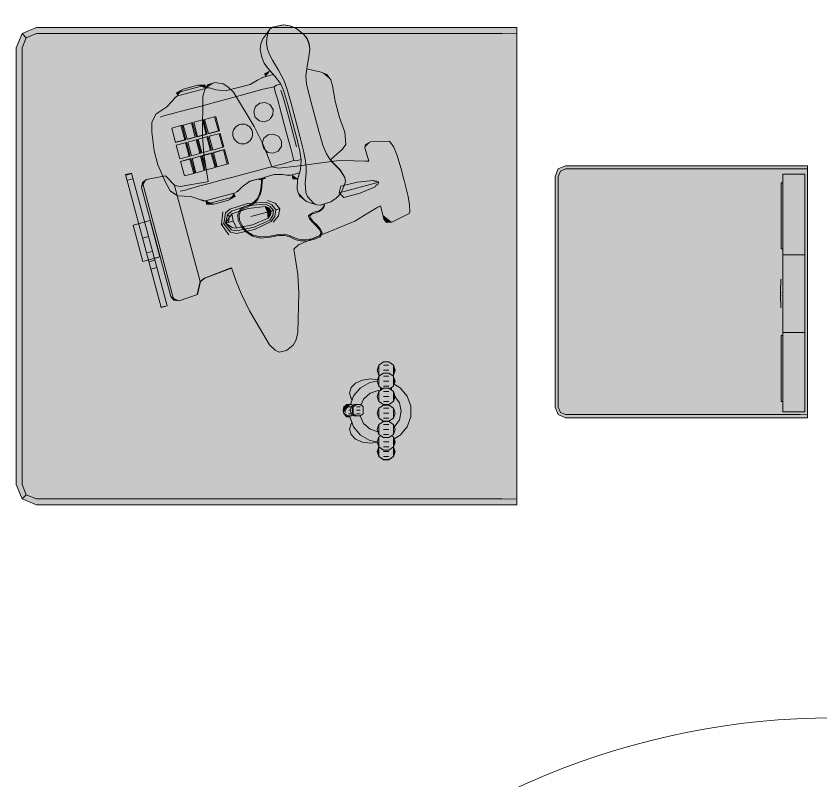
# Model space of a CAD drawing. Header units: inches. Extents: x 99 to 12024, y -5408 to 2559.
# Drawn here: x 8938.65 to 8970.59, y -5153.32 to -5122.98 of the extents above; entities that cross this region are included whole.
import ezdxf

# ---------------------------------------------------------------- set-up
doc = ezdxf.new("R2010")
doc.units = ezdxf.units.IN
doc.header["$LTSCALE"] = 96
doc.header["$MEASUREMENT"] = 0
doc.layers.add('Doors', color=5, linetype='Continuous', lineweight=5)
doc.layers.add('Furniture_ Interior', color=7, linetype='Continuous', lineweight=25, true_color=0x8080c0)

# ---------------------------------------------------------------- blocks, each defined once
blk = doc.blocks.new("-Bonus Kids' Items_Furniture_Pencil Table")
at = {"layer": 'Furniture_ Interior', "color": 163, "lineweight": 0, "true_color": 0x8080c0, "transparency": 33554687}
blk.add_line((-9.063, 0.402), (-9.229, 0.236), dxfattribs=at)
blk.add_lwpolyline([(9.464, 19.288), (9.464, 0.805), (9.228, 0.236), (8.659, 0), (-8.661, 0), (-9.229, 0.236), (-9.465, 0.805), (-9.465, 19.288), (-9.469, 19.874), (-8.664, 19.875), (8.659, 19.875), (9.469, 19.874)], close=True, dxfattribs=at)
blk.add_lwpolyline([(9.062, 0.402), (8.659, 0.236), (-8.661, 0.236), (-9.063, 0.402), (-9.229, 0.804), (-9.229, 19.288), (-9.235, 19.873), (-8.664, 19.874), (8.659, 19.874), (9.222, 19.873), (9.228, 19.288), (9.228, 0.805), (9.061, 0.402), (9.228, 0.236)], dxfattribs=at)
at = {"layer": 'Furniture_ Interior', "color": 7, "lineweight": 0, "true_color": 0xffffff, "transparency": 33554687}
for points in [[(-9.469, 19.874), (-8.664, 19.875), (-9.469, 19.874), (-9.465, 19.288)], [(-9.465, 0.805), (-9.465, 19.288), (-9.465, 0.805), (-8.664, 19.875)], [(-8.664, 19.875), (8.659, 19.875), (-8.664, 19.875), (-9.465, 0.805)], [(-9.465, 0.805), (8.659, 19.875), (-9.465, 0.805), (9.464, 0.805)], [(9.464, 0.805), (8.659, 19.875), (9.464, 0.805), (9.464, 19.288)], [(9.469, 19.874), (9.464, 19.288), (9.469, 19.874), (8.659, 19.875)], [(8.659, 0), (-8.661, 0), (8.659, 0), (-9.465, 0.805)], [(9.464, 0.805), (8.659, 0), (9.464, 0.805), (-9.465, 0.805)], [(-8.661, 0), (-9.229, 0.236), (-8.661, 0), (-9.465, 0.805)], [(9.464, 0.805), (9.228, 0.236), (9.464, 0.805), (8.659, 0)]]:
    blk.add_solid(points, dxfattribs=at)
blk = doc.blocks.new("-Bonus Kids' Items_Furniture_Bear Chair")
at = {"layer": 'Furniture_ Interior', "color": 163, "lineweight": 0, "true_color": 0x8080c0, "transparency": 33554687}
for p, q in [((-1.513, 9.768), (-1.513, 8.906)), ((1.378, 8.906), (1.378, 9.768))]:
    blk.add_line(p, q, dxfattribs=at)
at = {"layer": 'Furniture_ Interior', "lineweight": 0, "transparency": 33554687}
for p, q in [((4.287, 9.874), (4.687, 9.874)), ((-0.56, 8.844), (-0.566, 8.823)), ((-0.145, 8.811), (-0.16, 8.844)), ((-0.029, 8.844), (-0.028, 8.811)), ((0.442, 8.823), (0.436, 8.844))]:
    blk.add_line(p, q, dxfattribs=at)
at = {"layer": 'Furniture_ Interior', "color": 163, "lineweight": 0, "true_color": 0x8080c0, "transparency": 33554687}
for points in [[(4.287, 0), (-4.287, 0), (-4.569, 0.117), (-4.686, 0.4), (-4.686, 9.583), (-4.688, 9.874), (4.687, 9.875), (4.685, 9.583), (4.685, 0.4), (4.568, 0.117)], [(-4.47, 9.768), (4.378, 9.768), (4.378, 8.906), (-4.47, 8.906)]]:
    blk.add_lwpolyline(points, close=True, dxfattribs=at)
for points in [[(4.565, 9.874), (4.568, 9.583), (4.568, 0.4), (4.486, 0.2), (4.287, 0.117), (-4.287, 0.117), (-4.486, 0.2), (-4.569, 0.4), (-4.569, 9.583), (-4.572, 9.874)], [(-1.63, 8.906), (-1.63, 8.838), (-4.083, 8.838), (-4.083, 8.906)], [(-0.344, 8.823), (-0.578, 8.823), (-0.584, 8.844)], [(0.242, 8.844), (0.232, 8.811), (-0.342, 8.811), (-0.349, 8.844)], [(0.458, 8.844), (0.453, 8.823), (0.236, 8.823)], [(4.05, 8.906), (4.05, 8.838), (1.597, 8.838), (1.597, 8.906)]]:
    blk.add_lwpolyline(points, dxfattribs=at)
at = {"layer": 'Furniture_ Interior', "color": 7, "lineweight": 0, "true_color": 0xffffff, "transparency": 33554687}
for points in [[(-4.688, 9.874), (4.687, 9.875), (-4.688, 9.874), (4.685, 9.583)], [(-4.686, 9.583), (-4.688, 9.874), (-4.686, 9.583), (4.685, 9.583)], [(-4.686, 0.4), (-4.686, 9.583), (-4.686, 0.4), (4.685, 9.583)], [(4.685, 9.583), (4.685, 0.4), (4.685, 9.583), (-4.686, 0.4)], [(-4.47, 8.906), (-4.47, 9.768), (-4.47, 8.906), (4.378, 9.768)], [(4.378, 9.768), (4.378, 8.906), (4.378, 9.768), (-4.47, 8.906)], [(-4.287, 0), (-4.569, 0.117), (-4.287, 0), (-4.686, 0.4)], [(4.287, 0), (-4.287, 0), (4.287, 0), (-4.686, 0.4)], [(-4.686, 0.4), (4.685, 0.4), (-4.686, 0.4), (4.287, 0)], [(4.568, 0.117), (4.287, 0), (4.568, 0.117), (4.685, 0.4)]]:
    blk.add_solid(points, dxfattribs=at)
blk = doc.blocks.new("-Bonus Kids' Items_Toys_Toy Clown")
at = {"layer": 'Furniture_ Interior', "color": 163, "lineweight": 0, "true_color": 0x8080c0, "transparency": 33554687}
for p, q in [((0.823, 1.918), (0.922, 1.918)), ((-1.814, 1.598), (-1.814, 1.817)), ((-1.617, 1.598), (-1.617, 1.817)), ((-1.434, 1.598), (-1.434, 1.817)), ((-1.236, 1.598), (-1.236, 1.817)), ((-0.939, 1.598), (-0.939, 1.817)), ((-0.741, 1.598), (-0.741, 1.817)), ((-0.543, 1.817), (-0.543, 1.598)), ((-0.288, 1.598), (-0.288, 1.817)), ((-0.09, 1.598), (-0.09, 1.817)), ((0.107, 1.817), (0.107, 1.598)), ((0.374, 1.598), (0.374, 1.817)), ((0.572, 1.817), (0.572, 1.598)), ((0.77, 1.817), (0.77, 1.598)), ((0.975, 1.598), (0.975, 1.817)), ((1.173, 1.817), (1.173, 1.598)), ((1.37, 1.817), (1.37, 1.598)), ((1.618, 1.817), (1.618, 1.598)), ((1.816, 1.817), (1.816, 1.598)), ((-0.981, 1.482), (-0.996, 1.482)), ((0.932, 1.482), (0.812, 1.482)), ((-0.118, 0.529), (-0.118, 0.683)), ((0.021, 0.529), (0.021, 0.683)), ((0.16, 0.683), (0.16, 0.529))]:
    blk.add_line(p, q, dxfattribs=at)
for points in [[(1.264, 1.086), (1.221, 0.767), (1.1, 0.497), (0.919, 0.317), (0.705, 0.253), (0.491, 0.317), (0.442, 0.366), (0.244, 0.293), (0.244, 0.152), (0.158, 0.039), (0.105, 0.02), (0.019, 0.005), (-0.067, 0.02), (-0.12, 0.039), (-0.237, 0.133), (-0.237, 0.273), (-0.471, 0.358), (-0.513, 0.317), (-0.727, 0.253), (-0.941, 0.317), (-1.122, 0.497), (-1.243, 0.767), (-1.286, 1.086), (-1.249, 1.361), (-1.428, 1.422), (-1.618, 1.357), (-1.816, 1.425), (-1.938, 1.602), (-1.938, 1.822), (-1.816, 1.999), (-1.618, 2.067), (-1.436, 1.999), (-1.238, 2.067), (-1.106, 2.022), (-0.962, 2.272), (-0.636, 2.546), (-0.237, 2.692), (0.188, 2.692), (0.587, 2.546), (0.913, 2.272), (1.054, 2.027), (1.171, 2.067), (1.385, 1.988), (1.419, 1.999), (1.617, 2.067), (1.814, 1.999), (1.937, 1.822), (1.937, 1.602), (1.814, 1.425), (1.617, 1.357), (1.419, 1.425), (1.405, 1.445), (1.225, 1.377)], [(0.572, 2.062), (0.77, 1.995), (0.374, 1.995)]]:
    blk.add_lwpolyline(points, close=True, dxfattribs=at)
for points in [[(-0.636, 2.026), (-0.63, 2.037), (-0.353, 2.239), (-0.018, 2.311), (0.318, 2.239), (0.564, 2.06)], [(-0.989, 1.492), (-1.038, 1.42), (-1.814, 1.42), (-1.937, 1.598), (-1.937, 1.817), (-1.814, 1.995), (-1.038, 1.995), (-0.989, 1.922)], [(-1.038, 1.42), (-1.236, 1.352), (-1.434, 1.42), (-1.556, 1.598), (-1.556, 1.817), (-1.434, 1.995), (-1.236, 2.062), (-1.038, 1.995)], [(-0.939, 1.42), (-1.061, 1.598), (-1.061, 1.817), (-0.939, 1.995)], [(-0.543, 1.42), (-0.741, 1.352), (-0.939, 1.42), (-0.543, 1.42), (-0.421, 1.598), (-0.421, 1.817), (-0.543, 1.995), (-0.741, 2.062), (-0.939, 1.995), (-0.543, 1.995)], [(0.107, 1.42), (-0.288, 1.42), (-0.41, 1.598), (-0.41, 1.817), (-0.288, 1.995), (-0.09, 2.062), (0.107, 1.995), (-0.288, 1.995)], [(0.107, 1.995), (0.23, 1.817), (0.23, 1.598), (0.107, 1.42), (-0.09, 1.352), (-0.288, 1.42)], [(0.374, 1.42), (0.572, 1.352), (0.77, 1.42), (0.374, 1.42), (0.252, 1.598), (0.252, 1.817), (0.374, 1.995)], [(0.77, 1.995), (0.892, 1.817), (0.892, 1.598), (0.77, 1.42)], [(0.872, 1.846), (0.975, 1.995), (1.37, 1.995), (1.493, 1.817), (1.493, 1.598), (1.37, 1.42)], [(1.395, 1.958), (1.421, 1.995), (1.816, 1.995), (1.938, 1.817), (1.938, 1.598), (1.816, 1.42), (1.421, 1.42), (1.395, 1.457)], [(1.421, 1.995), (1.618, 2.062), (1.816, 1.995)], [(-0.204, 0.268), (-0.236, 0.268), (-0.635, 0.414), (-0.96, 0.688), (-1.173, 1.058), (-1.225, 1.356)], [(-0.204, 0.681), (-0.502, 0.814), (-0.731, 1.07), (-0.833, 1.384)], [(0.796, 1.457), (0.802, 1.397), (0.696, 1.07), (0.467, 0.814), (0.229, 0.708)], [(1.179, 1.354), (1.127, 1.058), (0.914, 0.688), (0.589, 0.414), (0.246, 0.289)], [(0.872, 1.569), (0.975, 1.42), (1.37, 1.42), (1.173, 1.352), (0.975, 1.42)], [(0.021, 0.228), (0.021, 0.287), (-0.065, 0.303), (-0.118, 0.322), (-0.204, 0.435), (-0.204, 0.681), (-0.119, 0.799), (0.154, 0.799), (0.208, 0.738), (0.246, 0.683), (0.246, 0.435), (0.16, 0.322), (0.107, 0.303), (0.021, 0.287)], [(0.16, 0.404), (0.021, 0.357), (-0.118, 0.404), (-0.204, 0.529)], [(-0.118, 0.034), (-0.065, 0.015), (0.021, 0), (0.107, 0.015), (0.16, 0.034), (0.16, 0.058), (0.107, 0.077), (0.021, 0.084), (-0.065, 0.077), (-0.118, 0.058), (-0.118, 0.034), (-0.204, 0.148), (-0.204, 0.335), (-0.166, 0.385)], [(0.246, 0.529), (0.16, 0.404), (-0.118, 0.404)], [(-0.014, 0.369), (-0.065, 0.364), (-0.118, 0.345), (-0.118, 0.216)], [(0.16, 0.216), (0.16, 0.345), (0.107, 0.364), (0.056, 0.369)], [(0.208, 0.385), (0.246, 0.335), (0.246, 0.148), (0.16, 0.034)]]:
    blk.add_lwpolyline(points, dxfattribs=at)
at = {"layer": 'Furniture_ Interior', "color": 7, "lineweight": 0, "true_color": 0xffffff, "transparency": 33554687}
for points in [[(-1.106, 2.022), (-0.636, 2.546), (-1.106, 2.022), (-0.237, 2.692)], [(-1.106, 2.022), (-0.237, 2.692), (-1.106, 2.022), (1.054, 2.027)], [(-0.237, 2.692), (0.188, 2.692), (-0.237, 2.692), (1.054, 2.027)], [(0.587, 2.546), (1.054, 2.027), (0.587, 2.546), (0.188, 2.692)], [(-1.106, 2.022), (-0.962, 2.272), (-1.106, 2.022), (-0.636, 2.546)], [(0.587, 2.546), (0.913, 2.272), (0.587, 2.546), (1.054, 2.027)], [(-1.938, 1.822), (-1.436, 1.999), (-1.938, 1.822), (-1.938, 1.602)], [(-1.938, 1.602), (-1.436, 1.999), (-1.938, 1.602), (-1.428, 1.422)], [(-1.938, 1.822), (-1.816, 1.999), (-1.938, 1.822), (-1.436, 1.999)], [(-1.816, 1.999), (-1.618, 2.067), (-1.816, 1.999), (-1.436, 1.999)], [(-1.436, 1.999), (-1.238, 2.067), (-1.436, 1.999), (-1.106, 2.022)], [(-1.436, 1.999), (-1.106, 2.022), (-1.436, 1.999), (-1.428, 1.422)], [(-1.428, 1.422), (-1.106, 2.022), (-1.428, 1.422), (-1.249, 1.361)], [(-0.471, 0.358), (-1.249, 1.361), (-0.471, 0.358), (-1.106, 2.022)], [(-1.106, 2.022), (1.054, 2.027), (-1.106, 2.022), (-0.471, 0.358)], [(-0.471, 0.358), (1.054, 2.027), (-0.471, 0.358), (0.442, 0.366)], [(0.374, 1.995), (0.572, 2.062), (0.374, 1.995), (0.77, 1.995)], [(1.225, 1.377), (0.442, 0.366), (1.225, 1.377), (1.054, 2.027)], [(1.171, 2.067), (1.385, 1.988), (1.171, 2.067), (1.054, 2.027)], [(1.054, 2.027), (1.385, 1.988), (1.054, 2.027), (1.225, 1.377)], [(1.225, 1.377), (1.385, 1.988), (1.225, 1.377), (1.405, 1.445)], [(1.385, 1.988), (1.419, 1.999), (1.385, 1.988), (1.405, 1.445)], [(1.419, 1.999), (1.937, 1.822), (1.419, 1.999), (1.405, 1.445)], [(1.419, 1.999), (1.617, 2.067), (1.419, 1.999), (1.814, 1.999)], [(1.814, 1.999), (1.937, 1.822), (1.814, 1.999), (1.419, 1.999)], [(-1.428, 1.422), (-1.816, 1.425), (-1.428, 1.422), (-1.938, 1.602)], [(1.937, 1.822), (1.937, 1.602), (1.937, 1.822), (1.405, 1.445)], [(1.937, 1.602), (1.814, 1.425), (1.937, 1.602), (1.405, 1.445)], [(-1.618, 1.357), (-1.816, 1.425), (-1.618, 1.357), (-1.428, 1.422)], [(-1.286, 1.086), (-1.249, 1.361), (-1.286, 1.086), (-0.471, 0.358)], [(1.264, 1.086), (0.442, 0.366), (1.264, 1.086), (1.225, 1.377)], [(1.617, 1.357), (1.419, 1.425), (1.617, 1.357), (1.405, 1.445)], [(1.814, 1.425), (1.617, 1.357), (1.814, 1.425), (1.405, 1.445)], [(-0.471, 0.358), (-1.243, 0.767), (-0.471, 0.358), (-1.286, 1.086)], [(1.221, 0.767), (0.442, 0.366), (1.221, 0.767), (1.264, 1.086)], [(-1.122, 0.497), (-1.243, 0.767), (-1.122, 0.497), (-0.471, 0.358)], [(1.1, 0.497), (0.442, 0.366), (1.1, 0.497), (1.221, 0.767)], [(-0.471, 0.358), (-0.941, 0.317), (-0.471, 0.358), (-1.122, 0.497)], [(-0.727, 0.253), (-0.941, 0.317), (-0.727, 0.253), (-0.471, 0.358)], [(-0.513, 0.317), (-0.727, 0.253), (-0.513, 0.317), (-0.471, 0.358)], [(0.442, 0.366), (0.244, 0.293), (0.442, 0.366), (-0.471, 0.358)], [(0.244, 0.293), (-0.237, 0.273), (0.244, 0.293), (-0.471, 0.358)], [(0.919, 0.317), (0.442, 0.366), (0.919, 0.317), (1.1, 0.497)], [(0.491, 0.317), (0.442, 0.366), (0.491, 0.317), (0.705, 0.253)], [(0.705, 0.253), (0.442, 0.366), (0.705, 0.253), (0.919, 0.317)], [(-0.067, 0.02), (-0.237, 0.273), (-0.067, 0.02), (0.244, 0.293)], [(-0.12, 0.039), (-0.237, 0.273), (-0.12, 0.039), (-0.067, 0.02)], [(-0.12, 0.039), (-0.237, 0.133), (-0.12, 0.039), (-0.237, 0.273)], [(0.019, 0.005), (-0.067, 0.02), (0.019, 0.005), (0.244, 0.293)], [(0.244, 0.293), (0.105, 0.02), (0.244, 0.293), (0.019, 0.005)], [(0.244, 0.293), (0.244, 0.152), (0.244, 0.293), (0.105, 0.02)], [(0.244, 0.152), (0.158, 0.039), (0.244, 0.152), (0.105, 0.02)]]:
    blk.add_solid(points, dxfattribs=at)
blk = doc.blocks.new("-Bonus Kids' Items_Toys_Toy Plane")
at = {"layer": 'Furniture_ Interior', "color": 163, "lineweight": 0, "true_color": 0x8080c0, "transparency": 33554687}
for p, q in [((-1.686, 5.913), (-1.566, 6.152)), ((0.001, 3.872), (-0.299, 3.952)), ((0.001, 3.399), (0.001, 3.462)), ((1.968, 1.998), (-1.966, 1.998)), ((-2.418, 0.794), (2.416, 0.794)), ((-0.614, 0.481), (-0.614, 0.706)), ((-2.556, 0.235), (-2.556, 0.481)), ((-0.991, 0.235), (-0.991, 0.481)), ((-0.683, 0.235), (-0.683, 0.481)), ((-0.326, 0.481), (-0.326, 0.235)), ((0.285, 0.481), (0.285, 0.235)), ((2.659, 0.235), (2.659, 0.481)), ((2.869, 0.481), (2.869, 0.235))]:
    blk.add_line(p, q, dxfattribs=at)
for points in [[(-2.494, 0.992), (-2.441, 1.752), (-1.968, 2.003), (-1.883, 2.205), (-1.775, 3.291), (-1.77, 3.338), (-2.366, 3.387), (-2.855, 3.442), (-3.599, 3.587), (-5.11, 4.005), (-5.366, 4.159), (-5.485, 4.302), (-5.501, 4.601), (-5.369, 4.907), (-5.214, 5.056), (-4.94, 5.217), (-3.42, 5.654), (-2.698, 5.805), (-2.275, 5.863), (-1.688, 5.918), (-1.578, 6.138), (-1.464, 6.885), (-1.24, 8.546), (-1.075, 9.12), (-0.943, 9.571), (-0.917, 9.69), (-1.288, 9.682), (-1.469, 9.673), (-1.62, 9.745), (-1.663, 9.956), (-1.514, 10.704), (-1.456, 10.744), (-1.194, 10.798), (-0.844, 10.837), (-0.189, 10.854), (-0.001, 10.849), (0.188, 10.854), (0.843, 10.837), (1.192, 10.798), (1.465, 10.697), (1.628, 9.955), (1.587, 9.74), (1.465, 9.673), (1.287, 9.682), (0.916, 9.69), (0.942, 9.571), (1.074, 9.12), (1.239, 8.546), (1.463, 6.885), (1.567, 6.158), (1.687, 5.918), (2.273, 5.863), (2.697, 5.805), (3.418, 5.654), (4.938, 5.217), (5.212, 5.056), (5.368, 4.907), (5.499, 4.601), (5.498, 4.573), (5.501, 4.322), (5.365, 4.159), (5.109, 4.005), (3.598, 3.587), (2.854, 3.442), (2.365, 3.387), (1.782, 3.335), (1.774, 3.291), (1.882, 2.205), (1.967, 2.003), (2.44, 1.752), (2.493, 0.992), (2.416, 0.794), (2.233, 0.712), (-2.234, 0.712), (-2.418, 0.794)], [(-0.499, 3.881), (-0.534, 4.613), (-0.395, 5.334), (-0.236, 5.528), (0.001, 5.63), (0.238, 5.528), (0.397, 5.334), (0.536, 4.613), (0.501, 3.881), (0.397, 3.667), (0.001, 3.494), (-0.395, 3.667)], [(-0.143, 5.376), (0.001, 5.439), (0.146, 5.376), (0.237, 5.255), (0.001, 5.289), (-0.235, 5.255)], [(0.881, 0.706), (0.881, 0), (-0.614, 0), (-0.614, 0.706)], [(-2.564, 0.481), (2.891, 0.481), (2.891, 0.235), (-2.564, 0.235)]]:
    blk.add_lwpolyline(points, close=True, dxfattribs=at)
for points in [[(0.001, 9.858), (0.001, 8.238), (-0.232, 8.366), (-0.224, 9.038), (-0.134, 9.67), (-0.089, 9.71), (-0.064, 9.799), (0.001, 9.858), (0.066, 9.799), (0.09, 9.715), (0.125, 9.679), (0.226, 9.038), (0.234, 8.366), (0.001, 8.238)], [(-0.447, 5.404), (-0.259, 5.677), (0.001, 5.802), (0.001, 5.63)], [(0.001, 5.802), (0.261, 5.677), (0.449, 5.404)], [(0.001, 4.6), (0.001, 5.536), (-0.188, 5.454), (-0.326, 5.291), (-0.443, 4.618), (-0.401, 3.917), (-0.306, 3.721), (0.001, 3.568), (0.308, 3.721), (0.285, 3.736), (0.232, 3.776), (0.001, 3.689)], [(0.308, 3.721), (0.403, 3.917), (0.445, 4.618), (0.328, 5.291), (0.19, 5.454), (0.001, 5.536)], [(0.001, 3.568), (0.298, 3.906), (0.001, 3.872), (0.001, 3.568), (-0.23, 3.776), (-0.296, 3.906), (-0.334, 4.584), (-0.235, 5.255)], [(0.298, 3.906), (0.336, 4.584), (0.237, 5.255)], [(-0.469, 3.577), (0.001, 3.399), (0.471, 3.577)], [(-2.439, 1.747), (-1.966, 1.998), (-1.881, 2.2), (-1.773, 3.286), (-1.781, 3.33)]]:
    blk.add_lwpolyline(points, dxfattribs=at)
at = {"layer": 'Furniture_ Interior', "color": 7, "lineweight": 0, "true_color": 0xffffff, "transparency": 33554687}
for points in [[(-1.514, 10.704), (-1.194, 10.798), (-1.514, 10.704), (-1.663, 9.956)], [(-1.663, 9.956), (-1.194, 10.798), (-1.663, 9.956), (-1.288, 9.682)], [(-1.514, 10.704), (-1.456, 10.744), (-1.514, 10.704), (-1.194, 10.798)], [(-0.917, 9.69), (-1.288, 9.682), (-0.917, 9.69), (-1.194, 10.798)], [(-1.194, 10.798), (-0.844, 10.837), (-1.194, 10.798), (-0.917, 9.69)], [(-0.917, 9.69), (-0.844, 10.837), (-0.917, 9.69), (-0.189, 10.854)], [(-0.189, 10.854), (-0.001, 10.849), (-0.189, 10.854), (-0.917, 9.69)], [(-0.001, 10.849), (0.916, 9.69), (-0.001, 10.849), (-0.917, 9.69)], [(0.188, 10.854), (0.916, 9.69), (0.188, 10.854), (-0.001, 10.849)], [(0.188, 10.854), (0.843, 10.837), (0.188, 10.854), (0.916, 9.69)], [(0.843, 10.837), (1.192, 10.798), (0.843, 10.837), (0.916, 9.69)], [(1.192, 10.798), (1.287, 9.682), (1.192, 10.798), (0.916, 9.69)], [(1.465, 10.697), (1.628, 9.955), (1.465, 10.697), (1.192, 10.798)], [(1.628, 9.955), (1.287, 9.682), (1.628, 9.955), (1.192, 10.798)], [(-1.469, 9.673), (-1.62, 9.745), (-1.469, 9.673), (-1.663, 9.956)], [(-1.288, 9.682), (-1.469, 9.673), (-1.288, 9.682), (-1.663, 9.956)], [(1.465, 9.673), (1.287, 9.682), (1.465, 9.673), (1.628, 9.955)], [(1.628, 9.955), (1.587, 9.74), (1.628, 9.955), (1.465, 9.673)], [(-0.917, 9.69), (0.942, 9.571), (-0.917, 9.69), (-0.943, 9.571)], [(0.916, 9.69), (0.942, 9.571), (0.916, 9.69), (-0.917, 9.69)], [(-1.075, 9.12), (-0.943, 9.571), (-1.075, 9.12), (0.942, 9.571)], [(-1.075, 9.12), (0.942, 9.571), (-1.075, 9.12), (1.074, 9.12)], [(-1.075, 9.12), (1.239, 8.546), (-1.075, 9.12), (-1.24, 8.546)], [(1.074, 9.12), (1.239, 8.546), (1.074, 9.12), (-1.075, 9.12)], [(-1.464, 6.885), (-1.24, 8.546), (-1.464, 6.885), (1.463, 6.885)], [(-1.24, 8.546), (1.239, 8.546), (-1.24, 8.546), (1.463, 6.885)], [(-1.578, 6.138), (-1.464, 6.885), (-1.578, 6.138), (1.567, 6.158)], [(-1.464, 6.885), (1.463, 6.885), (-1.464, 6.885), (1.567, 6.158)], [(-1.578, 6.138), (1.687, 5.918), (-1.578, 6.138), (-1.688, 5.918)], [(1.567, 6.158), (1.687, 5.918), (1.567, 6.158), (-1.578, 6.138)], [(-2.855, 3.442), (-3.42, 5.654), (-2.855, 3.442), (-2.698, 5.805)], [(-2.366, 3.387), (-2.855, 3.442), (-2.366, 3.387), (-2.698, 5.805)], [(-2.698, 5.805), (-2.275, 5.863), (-2.698, 5.805), (-2.366, 3.387)], [(-2.366, 3.387), (-2.275, 5.863), (-2.366, 3.387), (-1.77, 3.338)], [(-2.275, 5.863), (-1.688, 5.918), (-2.275, 5.863), (-1.77, 3.338)], [(-1.688, 5.918), (1.687, 5.918), (-1.688, 5.918), (-1.77, 3.338)], [(-1.77, 3.338), (1.687, 5.918), (-1.77, 3.338), (1.782, 3.335)], [(1.687, 5.918), (2.273, 5.863), (1.687, 5.918), (1.782, 3.335)], [(2.273, 5.863), (2.365, 3.387), (2.273, 5.863), (1.782, 3.335)], [(2.697, 5.805), (2.365, 3.387), (2.697, 5.805), (2.273, 5.863)], [(2.854, 3.442), (2.365, 3.387), (2.854, 3.442), (2.697, 5.805)], [(2.697, 5.805), (3.418, 5.654), (2.697, 5.805), (2.854, 3.442)], [(-4.94, 5.217), (-3.42, 5.654), (-4.94, 5.217), (-3.599, 3.587)], [(-3.599, 3.587), (-3.42, 5.654), (-3.599, 3.587), (-2.855, 3.442)], [(-0.395, 5.334), (-0.236, 5.528), (-0.395, 5.334), (0.397, 5.334)], [(0.001, 5.63), (0.238, 5.528), (0.001, 5.63), (-0.236, 5.528)], [(-0.236, 5.528), (0.238, 5.528), (-0.236, 5.528), (0.397, 5.334)], [(-0.143, 5.376), (0.001, 5.439), (-0.143, 5.376), (0.001, 5.289)], [(0.001, 5.439), (0.146, 5.376), (0.001, 5.439), (0.001, 5.289)], [(3.418, 5.654), (3.598, 3.587), (3.418, 5.654), (2.854, 3.442)], [(4.938, 5.217), (3.598, 3.587), (4.938, 5.217), (3.418, 5.654)], [(-5.214, 5.056), (-4.94, 5.217), (-5.214, 5.056), (-5.11, 4.005)], [(-5.11, 4.005), (-4.94, 5.217), (-5.11, 4.005), (-3.599, 3.587)], [(-0.395, 5.334), (0.536, 4.613), (-0.395, 5.334), (-0.534, 4.613)], [(0.397, 5.334), (0.536, 4.613), (0.397, 5.334), (-0.395, 5.334)], [(-0.143, 5.376), (0.001, 5.289), (-0.143, 5.376), (-0.235, 5.255)], [(0.237, 5.255), (0.001, 5.289), (0.237, 5.255), (0.146, 5.376)], [(5.109, 4.005), (3.598, 3.587), (5.109, 4.005), (4.938, 5.217)], [(4.938, 5.217), (5.212, 5.056), (4.938, 5.217), (5.109, 4.005)], [(-5.501, 4.601), (-5.369, 4.907), (-5.501, 4.601), (-5.11, 4.005)], [(-5.11, 4.005), (-5.369, 4.907), (-5.11, 4.005), (-5.214, 5.056)], [(5.368, 4.907), (5.109, 4.005), (5.368, 4.907), (5.212, 5.056)], [(5.498, 4.573), (5.109, 4.005), (5.498, 4.573), (5.368, 4.907)], [(5.499, 4.601), (5.498, 4.573), (5.499, 4.601), (5.368, 4.907)], [(-5.366, 4.159), (-5.485, 4.302), (-5.366, 4.159), (-5.501, 4.601)], [(-5.11, 4.005), (-5.366, 4.159), (-5.11, 4.005), (-5.501, 4.601)], [(-0.499, 3.881), (-0.534, 4.613), (-0.499, 3.881), (0.536, 4.613)], [(0.536, 4.613), (0.501, 3.881), (0.536, 4.613), (-0.499, 3.881)], [(5.365, 4.159), (5.109, 4.005), (5.365, 4.159), (5.498, 4.573)], [(5.501, 4.322), (5.365, 4.159), (5.501, 4.322), (5.498, 4.573)], [(0.501, 3.881), (0.001, 3.494), (0.501, 3.881), (-0.499, 3.881)], [(-0.499, 3.881), (0.001, 3.494), (-0.499, 3.881), (-0.395, 3.667)], [(0.397, 3.667), (0.001, 3.494), (0.397, 3.667), (0.501, 3.881)], [(-1.883, 2.205), (-1.775, 3.291), (-1.883, 2.205), (1.774, 3.291)], [(-1.883, 2.205), (1.774, 3.291), (-1.883, 2.205), (1.882, 2.205)], [(-1.77, 3.338), (1.774, 3.291), (-1.77, 3.338), (-1.775, 3.291)], [(1.782, 3.335), (1.774, 3.291), (1.782, 3.335), (-1.77, 3.338)], [(-2.441, 1.752), (-1.968, 2.003), (-2.441, 1.752), (-2.494, 0.992)], [(-2.494, 0.992), (-1.968, 2.003), (-2.494, 0.992), (-2.234, 0.712)], [(-1.968, 2.003), (1.967, 2.003), (-1.968, 2.003), (-2.234, 0.712)], [(-2.234, 0.712), (1.967, 2.003), (-2.234, 0.712), (2.233, 0.712)], [(-1.968, 2.003), (-1.883, 2.205), (-1.968, 2.003), (1.882, 2.205)], [(1.882, 2.205), (1.967, 2.003), (1.882, 2.205), (-1.968, 2.003)], [(1.967, 2.003), (2.44, 1.752), (1.967, 2.003), (2.493, 0.992)], [(1.967, 2.003), (2.493, 0.992), (1.967, 2.003), (2.233, 0.712)], [(-2.418, 0.794), (-2.494, 0.992), (-2.418, 0.794), (-2.234, 0.712)], [(2.493, 0.992), (2.416, 0.794), (2.493, 0.992), (2.233, 0.712)], [(-0.614, 0.706), (0.881, 0.706), (-0.614, 0.706), (0.881, 0)], [(-0.614, 0.706), (0.881, 0), (-0.614, 0.706), (-0.614, 0)], [(2.891, 0.481), (2.891, 0.235), (2.891, 0.481), (-2.564, 0.481)], [(-2.564, 0.481), (2.891, 0.235), (-2.564, 0.481), (-2.564, 0.235)]]:
    blk.add_solid(points, dxfattribs=at)
blk = doc.blocks.new("-Bonus Kids' Items_Toys_Toy Phone")
at = {"layer": 'Furniture_ Interior', "color": 163, "lineweight": 0, "true_color": 0x8080c0, "transparency": 33554687}
for p, q in [((-4.099, 5.55), (-4.195, 5.466)), ((-1.579, 4.994), (-1.579, 5.345)), ((2.453, 5.044), (2.453, 5.357)), ((-1.384, 3.969), (-1.379, 4.365)), ((-1.392, 3.339), (-1.387, 3.726)), ((0.874, 3.638), (0.882, 3.611)), ((-1.819, 2.638), (-1.819, 1.461)), ((-1.684, 1.458), (-1.684, 2.618)), ((0.191, 2.714), (0.187, 2.258)), ((0.745, 2.714), (0.749, 2.258)), ((0.859, 2.671), (0.852, 2.714)), ((2.755, 2.636), (2.755, 1.458)), ((0.08, 2.209), (0.072, 2.167)), ((0.749, 2.166), (0.187, 2.166)), ((0.749, 1.762), (0.187, 1.762)), ((0.749, 1.719), (0.187, 1.719)), ((0.864, 1.38), (0.864, 1.719)), ((0.749, 1.288), (0.187, 1.288)), ((1.448, 1.288), (0.865, 1.288)), ((2.622, 1.466), (2.622, 1.466))]:
    blk.add_line(p, q, dxfattribs=at)
for points in [[(2.463, 2.999), (2.597, 2.775), (2.622, 2.682), (2.622, 2.617), (2.754, 2.638), (2.829, 2.35), (2.829, 1.748), (2.754, 1.461), (2.623, 1.468), (2.622, 1.448), (2.597, 1.374), (2.462, 1.189), (2.312, 0.942), (2.217, 0.672), (2.143, 0.438), (1.873, 0.206), (1.865, 0.204), (1.5, 0.109), (0.756, 0), (0.18, 0), (-0.564, 0.109), (-0.937, 0.206), (-1.208, 0.438), (-1.376, 0.942), (-1.527, 1.189), (-1.661, 1.374), (-1.685, 1.481), (-1.685, 1.481), (-1.819, 1.461), (-1.894, 1.748), (-1.894, 2.35), (-1.819, 2.638), (-1.696, 2.618), (-1.662, 2.775), (-1.527, 2.999), (-1.393, 3.355), (-1.388, 3.728), (-1.438, 3.728), (-1.438, 3.971), (-1.384, 3.971), (-1.379, 4.367), (-1.47, 4.694), (-1.562, 4.894), (-1.579, 5.05), (-1.735, 5.026), (-1.786, 5.22), (-1.819, 5.2), (-2.165, 5.092), (-2.289, 5.092), (-2.459, 5.115), (-2.755, 5.324), (-2.885, 5.523), (-2.987, 5.688), (-3.032, 5.814), (-3.013, 6.248), (-2.928, 6.492), (-2.81, 6.692), (-2.687, 6.802), (-2.395, 7.014), (-2.227, 7.04), (-1.873, 6.933), (-1.544, 6.734), (-1.403, 6.668), (-1.311, 6.848), (-1.125, 7.217), (-0.966, 7.409), (-0.487, 7.5), (0.133, 7.453), (0.803, 7.453), (1.422, 7.5), (1.661, 7.5), (1.902, 7.409), (2.06, 7.217), (2.144, 7.057), (2.246, 6.848), (2.327, 6.691), (2.427, 6.734), (2.837, 6.933), (3.057, 7.013), (3.277, 7.04), (3.487, 7.014), (3.676, 6.938), (4.005, 6.692), (4.152, 6.492), (4.257, 6.248), (4.281, 5.814), (4.225, 5.688), (4.098, 5.523), (3.935, 5.324), (3.76, 5.19), (3.567, 5.115), (3.355, 5.092), (3.2, 5.092), (2.983, 5.12), (2.77, 5.2), (2.63, 5.268), (2.567, 5.026), (2.453, 5.044), (2.453, 4.902), (2.406, 4.694), (2.314, 4.365), (2.328, 3.351)], [(0.191, 2.714), (0.745, 2.714), (0.745, 2.671), (0.191, 2.671)], [(-0.503, 2.21), (0.08, 2.21), (0.08, 1.854), (0.072, 1.811), (0.072, 2.167), (-0.511, 2.167)], [(0.856, 1.423), (0.856, 1.762), (0.864, 1.719), (1.448, 1.719), (1.448, 1.38), (0.864, 1.38)], [(0.187, 1.331), (0.749, 1.331), (0.749, 0.906), (0.187, 0.906)]]:
    blk.add_lwpolyline(points, close=True, dxfattribs=at)
for points in [[(-0.177, 5.598), (1.207, 5.598), (1.756, 5.583), (2.043, 5.539), (2.377, 5.391), (2.77, 5.197), (2.984, 5.118), (3.2, 5.089), (3.356, 5.089), (3.568, 5.113), (3.76, 5.188), (3.936, 5.322), (4.098, 5.52), (4.225, 5.686), (4.083, 5.563), (3.908, 5.471), (3.709, 5.413), (3.491, 5.394), (3.261, 5.413), (3.022, 5.467), (2.565, 5.599), (2.129, 5.7), (1.789, 5.731), (1.212, 5.741), (-0.181, 5.741), (-0.779, 5.731), (-1.18, 5.7), (-1.449, 5.654), (-1.654, 5.599), (-2.022, 5.467), (-2.398, 5.394), (-2.572, 5.413), (-2.872, 5.563), (-2.987, 5.686), (-3.032, 5.812), (-3.013, 6.246), (-2.928, 6.49), (-2.81, 6.689), (-2.687, 6.799), (-2.395, 7.012), (-2.226, 7.038), (-1.873, 6.93), (-1.544, 6.731), (-1.364, 6.647), (-1.128, 6.578), (-0.758, 6.531), (-0.174, 6.515), (1.205, 6.515), (1.765, 6.531), (2.066, 6.578), (2.427, 6.731), (2.837, 6.93), (3.057, 7.011), (3.278, 7.038), (3.487, 7.012), (3.676, 6.936), (4.005, 6.689), (4.152, 6.49), (4.257, 6.246), (4.281, 5.812), (4.225, 5.686)], [(-1.438, 3.821), (-1.523, 3.795), (-1.7, 3.735), (-1.865, 3.662), (-2.012, 3.572), (-2.135, 3.458), (-2.23, 3.315), (-2.291, 3.136), (-2.313, 2.908), (-2.375, 2.69), (-2.542, 2.557), (-2.772, 2.514), (-3.033, 2.556), (-3.293, 2.683), (-3.52, 2.893), (-3.681, 3.187), (-3.741, 3.558), (-3.765, 3.899), (-3.825, 4.131), (-3.909, 4.292), (-4.007, 4.415), (-4.107, 4.536), (-4.195, 4.688), (-4.258, 4.902), (-4.281, 5.211), (-4.238, 5.479), (-4.235, 5.493), (-4.114, 5.599), (-3.947, 5.576), (-3.764, 5.484), (-3.585, 5.375), (-3.432, 5.297), (-3.339, 5.297), (-3.289, 5.383), (-3.281, 5.569), (-3.258, 5.71), (-3.222, 5.816), (-3.176, 5.891), (-3.121, 5.941), (-3.06, 5.973), (-3.047, 5.977), (-3.06, 5.973)], [(-3.047, 5.964), (-3.099, 5.937), (-3.151, 5.889), (-3.196, 5.816), (-3.231, 5.713), (-3.23, 5.534), (-3.261, 5.387), (-3.253, 5.427), (-3.261, 5.387), (-3.306, 5.253), (-3.332, 5.253), (-3.446, 5.253), (-3.605, 5.334), (-3.784, 5.443), (-3.961, 5.532), (-4.111, 5.552), (-4.195, 5.466), (-4.236, 5.212), (-4.213, 4.912), (-4.153, 4.707), (-4.069, 4.563), (-3.971, 4.444), (-3.87, 4.316), (-3.781, 4.148), (-3.719, 3.906), (-3.695, 3.563), (-3.637, 3.202), (-3.484, 2.922), (-3.267, 2.721), (-3.019, 2.6), (-2.772, 2.56), (-2.56, 2.6), (-2.414, 2.716), (-2.357, 2.916), (-2.335, 3.143), (-2.272, 3.33), (-2.173, 3.48), (-2.045, 3.598), (-1.894, 3.691), (-1.726, 3.765), (-1.548, 3.826), (-1.438, 3.858)], [(-0.172, 5.598), (-0.749, 5.583), (-1.109, 5.539), (-1.332, 5.472), (-1.504, 5.391), (-1.819, 5.197), (-2.164, 5.089), (-2.289, 5.089), (-2.459, 5.113), (-2.755, 5.322), (-2.885, 5.52), (-2.987, 5.686)], [(-1.046, 5.263), (-1.088, 5.362), (-1.078, 5.542)], [(-0.558, 5.502), (0.133, 5.504), (0.804, 5.504), (1.494, 5.502), (1.78, 5.483)], [(2.012, 5.543), (2.024, 5.362), (1.982, 5.263), (1.774, 5.247), (1.487, 5.26), (1.174, 5.261)], [(-1.052, 0.582), (-1.067, 0.74), (-1.062, 0.928), (-1.06, 1.398), (-1.056, 1.831), (-1.05, 2.256), (-1.058, 2.754), (-1.054, 3.466), (-1.064, 4.175), (-1.07, 4.813), (-1.046, 5.263), (-0.551, 5.26), (0.135, 5.261), (1.174, 5.261)], [(1.982, 5.263), (2.006, 4.813), (2, 4.175), (1.991, 3.466), (1.995, 2.754), (1.986, 2.256), (1.992, 1.831), (1.997, 1.398), (2.003, 0.74), (1.988, 0.582)], [(-1.379, 4.364), (-1.47, 4.691), (-1.562, 4.892), (-1.579, 4.994)], [(-0.057, 4.222), (-0.284, 4.222), (-0.467, 4.34), (-0.557, 4.541), (-0.526, 4.758), (-0.384, 4.925), (-0.176, 4.987), (0.032, 4.925), (0.174, 4.758), (0.204, 4.541), (0.114, 4.34), (-0.068, 4.222)], [(1.103, 4.987), (1.12, 4.987), (0.912, 4.925), (0.786, 4.777)], [(1.12, 4.987), (1.328, 4.925), (1.47, 4.758), (1.5, 4.541), (1.41, 4.34), (1.228, 4.222), (1.001, 4.222)], [(1.012, 4.222), (0.829, 4.34), (0.739, 4.541), (0.77, 4.758)], [(0.073, 2.256), (0.077, 2.671), (0.085, 2.714), (0.081, 2.3), (0.073, 2.256), (-0.509, 2.257), (-0.503, 2.67)], [(0.077, 2.671), (-0.503, 2.67), (-0.496, 2.714), (0.085, 2.714)], [(0.863, 2.256), (0.856, 2.3), (0.852, 2.714), (1.432, 2.714), (1.439, 2.67), (1.446, 2.257), (0.863, 2.256), (0.859, 2.671), (1.439, 2.67)], [(2.622, 2.617), (2.622, 1.879), (2.622, 1.466)], [(0.748, 2.301), (0.748, 2.258), (0.188, 2.258), (0.188, 2.301)], [(0.072, 1.811), (-0.511, 1.811), (-0.511, 2.167)], [(0.749, 2.209), (0.749, 1.81), (0.187, 1.81)], [(0.749, 2.209), (0.187, 2.209), (0.187, 1.81)], [(0.864, 2.167), (0.864, 1.811), (1.447, 1.811), (1.447, 2.167), (0.864, 2.167), (0.856, 2.209), (1.439, 2.209), (1.447, 2.167)], [(0.864, 1.811), (0.856, 1.854), (0.856, 2.209)], [(0.08, 1.762), (0.08, 1.423), (0.072, 1.38), (0.072, 1.719), (0.08, 1.762), (-0.503, 1.762), (-0.511, 1.719), (0.072, 1.719)], [(0.072, 1.38), (-0.511, 1.38), (-0.511, 1.719)], [(0.749, 1.762), (0.749, 1.38), (0.187, 1.38), (0.187, 1.762)], [(0.856, 1.762), (1.439, 1.762), (1.448, 1.719)], [(0.072, 0.906), (0.072, 1.288), (0.08, 1.331), (0.08, 0.949), (0.072, 0.906), (-0.511, 0.908), (-0.511, 1.288), (0.072, 1.288)], [(-0.511, 1.288), (-0.503, 1.331), (0.08, 1.331)], [(0.856, 1.331), (1.439, 1.331), (1.448, 1.288), (1.448, 0.908), (0.864, 0.906), (0.856, 0.949), (0.856, 1.331), (0.865, 1.288), (0.865, 0.906)]]:
    blk.add_lwpolyline(points, dxfattribs=at)
blk.add_circle((0.494, 3.568), 0.393, dxfattribs=at)
at = {"layer": 'Furniture_ Interior', "color": 7, "lineweight": 0, "true_color": 0xffffff, "transparency": 33554687}
for points in [[(-1.47, 4.694), (-1.579, 5.05), (-1.47, 4.694), (0.133, 7.453)], [(-1.579, 5.05), (-1.403, 6.668), (-1.579, 5.05), (0.133, 7.453)], [(0.133, 7.453), (2.453, 5.044), (0.133, 7.453), (-1.47, 4.694)], [(-1.311, 6.848), (0.133, 7.453), (-1.311, 6.848), (-1.403, 6.668)], [(-0.487, 7.5), (0.133, 7.453), (-0.487, 7.5), (-1.311, 6.848)], [(-1.125, 7.217), (-0.487, 7.5), (-1.125, 7.217), (-1.311, 6.848)], [(-0.966, 7.409), (-0.487, 7.5), (-0.966, 7.409), (-1.125, 7.217)], [(0.803, 7.453), (2.453, 5.044), (0.803, 7.453), (0.133, 7.453)], [(0.803, 7.453), (1.422, 7.5), (0.803, 7.453), (2.246, 6.848)], [(0.803, 7.453), (2.246, 6.848), (0.803, 7.453), (2.327, 6.691)], [(2.327, 6.691), (2.453, 5.044), (2.327, 6.691), (0.803, 7.453)], [(1.422, 7.5), (2.144, 7.057), (1.422, 7.5), (2.246, 6.848)], [(1.661, 7.5), (2.06, 7.217), (1.661, 7.5), (1.422, 7.5)], [(2.06, 7.217), (2.144, 7.057), (2.06, 7.217), (1.422, 7.5)], [(1.902, 7.409), (2.06, 7.217), (1.902, 7.409), (1.661, 7.5)], [(-2.395, 7.014), (-2.227, 7.04), (-2.395, 7.014), (-2.687, 6.802)], [(-2.687, 6.802), (-2.227, 7.04), (-2.687, 6.802), (-1.873, 6.933)], [(3.057, 7.013), (3.277, 7.04), (3.057, 7.013), (3.676, 6.938)], [(3.277, 7.04), (3.487, 7.014), (3.277, 7.04), (3.676, 6.938)], [(-3.013, 6.248), (-2.928, 6.492), (-3.013, 6.248), (-1.544, 6.734)], [(-1.786, 5.22), (-3.013, 6.248), (-1.786, 5.22), (-1.544, 6.734)], [(-2.928, 6.492), (-2.687, 6.802), (-2.928, 6.492), (-1.873, 6.933)], [(-2.928, 6.492), (-1.873, 6.933), (-2.928, 6.492), (-1.544, 6.734)], [(-2.81, 6.692), (-2.687, 6.802), (-2.81, 6.692), (-2.928, 6.492)], [(-1.786, 5.22), (-1.544, 6.734), (-1.786, 5.22), (-1.403, 6.668)], [(2.327, 6.691), (2.427, 6.734), (2.327, 6.691), (2.63, 5.268)], [(2.427, 6.734), (2.837, 6.933), (2.427, 6.734), (2.63, 5.268)], [(2.837, 6.933), (2.77, 5.2), (2.837, 6.933), (2.63, 5.268)], [(2.983, 5.12), (2.77, 5.2), (2.983, 5.12), (2.837, 6.933)], [(2.837, 6.933), (3.057, 7.013), (2.837, 6.933), (3.676, 6.938)], [(3.676, 6.938), (3.2, 5.092), (3.676, 6.938), (2.837, 6.933)], [(2.837, 6.933), (3.2, 5.092), (2.837, 6.933), (2.983, 5.12)], [(4.005, 6.692), (3.2, 5.092), (4.005, 6.692), (3.676, 6.938)], [(-1.579, 5.05), (-1.786, 5.22), (-1.579, 5.05), (-1.403, 6.668)], [(2.63, 5.268), (2.453, 5.044), (2.63, 5.268), (2.327, 6.691)], [(3.355, 5.092), (3.2, 5.092), (3.355, 5.092), (4.005, 6.692)], [(4.005, 6.692), (4.098, 5.523), (4.005, 6.692), (3.355, 5.092)], [(4.005, 6.692), (4.152, 6.492), (4.005, 6.692), (4.098, 5.523)], [(4.152, 6.492), (4.257, 6.248), (4.152, 6.492), (4.098, 5.523)], [(-2.987, 5.688), (-3.032, 5.814), (-2.987, 5.688), (-3.013, 6.248)], [(-2.885, 5.523), (-2.987, 5.688), (-2.885, 5.523), (-3.013, 6.248)], [(-1.786, 5.22), (-2.885, 5.523), (-1.786, 5.22), (-3.013, 6.248)], [(4.257, 6.248), (4.225, 5.688), (4.257, 6.248), (4.098, 5.523)], [(4.281, 5.814), (4.225, 5.688), (4.281, 5.814), (4.257, 6.248)], [(-2.165, 5.092), (-2.755, 5.324), (-2.165, 5.092), (-2.885, 5.523)], [(-1.819, 5.2), (-2.165, 5.092), (-1.819, 5.2), (-2.885, 5.523)], [(-1.786, 5.22), (-1.819, 5.2), (-1.786, 5.22), (-2.885, 5.523)], [(3.935, 5.324), (3.355, 5.092), (3.935, 5.324), (4.098, 5.523)], [(-2.289, 5.092), (-2.755, 5.324), (-2.289, 5.092), (-2.165, 5.092)], [(-2.289, 5.092), (-2.459, 5.115), (-2.289, 5.092), (-2.755, 5.324)], [(-1.735, 5.026), (-1.786, 5.22), (-1.735, 5.026), (-1.579, 5.05)], [(2.63, 5.268), (2.567, 5.026), (2.63, 5.268), (2.453, 5.044)], [(3.567, 5.115), (3.355, 5.092), (3.567, 5.115), (3.935, 5.324)], [(3.76, 5.19), (3.567, 5.115), (3.76, 5.19), (3.935, 5.324)], [(-1.562, 4.894), (-1.579, 5.05), (-1.562, 4.894), (-1.47, 4.694)], [(2.453, 5.044), (2.406, 4.694), (2.453, 5.044), (-1.47, 4.694)], [(2.453, 4.902), (2.406, 4.694), (2.453, 4.902), (2.453, 5.044)], [(-1.47, 4.694), (2.406, 4.694), (-1.47, 4.694), (-1.379, 4.367)], [(-1.379, 4.367), (2.406, 4.694), (-1.379, 4.367), (2.314, 4.365)], [(-1.384, 3.971), (-1.379, 4.367), (-1.384, 3.971), (2.314, 4.365)], [(2.328, 3.351), (-1.384, 3.971), (2.328, 3.351), (2.314, 4.365)], [(-1.438, 3.728), (-1.438, 3.971), (-1.438, 3.728), (-1.388, 3.728)], [(-1.438, 3.971), (-1.384, 3.971), (-1.438, 3.971), (-1.388, 3.728)], [(-1.388, 3.728), (-1.384, 3.971), (-1.388, 3.728), (2.328, 3.351)], [(-1.393, 3.355), (-1.388, 3.728), (-1.393, 3.355), (2.328, 3.351)], [(2.328, 3.351), (-1.527, 2.999), (2.328, 3.351), (-1.393, 3.355)], [(2.463, 2.999), (-1.527, 2.999), (2.463, 2.999), (2.328, 3.351)], [(-1.527, 1.189), (-1.696, 2.618), (-1.527, 1.189), (-1.527, 2.999)], [(-1.662, 2.775), (-1.527, 2.999), (-1.662, 2.775), (-1.696, 2.618)], [(-1.376, 0.942), (-1.527, 2.999), (-1.376, 0.942), (0.18, 0)], [(0.18, 0), (-1.527, 2.999), (0.18, 0), (2.463, 2.999)], [(-1.376, 0.942), (-1.527, 1.189), (-1.376, 0.942), (-1.527, 2.999)], [(2.463, 2.999), (0.756, 0), (2.463, 2.999), (0.18, 0)], [(2.312, 0.942), (0.756, 0), (2.312, 0.942), (2.463, 2.999)], [(2.462, 1.189), (2.312, 0.942), (2.462, 1.189), (2.463, 2.999)], [(2.463, 2.999), (2.622, 2.617), (2.463, 2.999), (2.462, 1.189)], [(2.463, 2.999), (2.597, 2.775), (2.463, 2.999), (2.622, 2.617)], [(-1.894, 2.35), (-1.819, 2.638), (-1.894, 2.35), (-1.696, 2.618)], [(-1.685, 1.481), (-1.894, 2.35), (-1.685, 1.481), (-1.696, 2.618)], [(-1.685, 1.481), (-1.696, 2.618), (-1.685, 1.481), (-1.527, 1.189)], [(0.191, 2.671), (0.191, 2.714), (0.191, 2.671), (0.745, 2.714)], [(0.745, 2.714), (0.745, 2.671), (0.745, 2.714), (0.191, 2.671)], [(2.622, 2.617), (2.623, 1.468), (2.622, 2.617), (2.462, 1.189)], [(2.597, 2.775), (2.622, 2.682), (2.597, 2.775), (2.622, 2.617)], [(2.622, 2.617), (2.754, 2.638), (2.622, 2.617), (2.829, 2.35)], [(2.622, 2.617), (2.829, 2.35), (2.622, 2.617), (2.829, 1.748)], [(2.829, 1.748), (2.623, 1.468), (2.829, 1.748), (2.622, 2.617)], [(-1.685, 1.481), (-1.894, 1.748), (-1.685, 1.481), (-1.894, 2.35)], [(-0.503, 2.21), (0.072, 2.167), (-0.503, 2.21), (-0.511, 2.167)], [(0.08, 2.21), (0.072, 2.167), (0.08, 2.21), (-0.503, 2.21)], [(0.08, 2.21), (0.08, 1.854), (0.08, 2.21), (0.072, 2.167)], [(0.08, 1.854), (0.072, 1.858), (0.08, 1.854), (0.072, 2.167)], [(-1.819, 1.461), (-1.894, 1.748), (-1.819, 1.461), (-1.685, 1.481)], [(0.072, 1.811), (0.072, 1.858), (0.072, 1.811), (0.08, 1.854)], [(0.856, 1.762), (0.864, 1.719), (0.856, 1.762), (0.856, 1.423)], [(0.856, 1.423), (0.864, 1.719), (0.856, 1.423), (1.448, 1.719)], [(1.448, 1.719), (1.448, 1.38), (1.448, 1.719), (0.856, 1.423)], [(2.754, 1.461), (2.623, 1.468), (2.754, 1.461), (2.829, 1.748)], [(-1.661, 1.374), (-1.685, 1.481), (-1.661, 1.374), (-1.527, 1.189)], [(0.749, 1.331), (0.749, 0.906), (0.749, 1.331), (0.187, 1.331)], [(0.187, 1.331), (0.749, 0.906), (0.187, 1.331), (0.187, 0.906)], [(0.856, 1.423), (1.448, 1.38), (0.856, 1.423), (0.864, 1.38)], [(2.623, 1.468), (2.597, 1.374), (2.623, 1.468), (2.462, 1.189)], [(2.623, 1.468), (2.622, 1.448), (2.623, 1.468), (2.597, 1.374)], [(-1.208, 0.438), (-1.376, 0.942), (-1.208, 0.438), (-0.564, 0.109)], [(-0.564, 0.109), (-1.376, 0.942), (-0.564, 0.109), (0.18, 0)], [(1.5, 0.109), (0.756, 0), (1.5, 0.109), (2.312, 0.942)], [(2.312, 0.942), (2.217, 0.672), (2.312, 0.942), (1.5, 0.109)], [(2.217, 0.672), (1.865, 0.204), (2.217, 0.672), (1.5, 0.109)], [(2.217, 0.672), (2.143, 0.438), (2.217, 0.672), (1.865, 0.204)], [(-0.937, 0.206), (-1.208, 0.438), (-0.937, 0.206), (-0.564, 0.109)], [(2.143, 0.438), (1.873, 0.206), (2.143, 0.438), (1.865, 0.204)]]:
    blk.add_solid(points, dxfattribs=at)

msp = doc.modelspace()

# ---------------------------------------------------------------- linework, layer by layer
at = {"layer": 'Doors', "transparency": 33554687}
msp.add_arc((8971.116, -5180.818), 30, 90, 135, dxfattribs=at)

# ---------------------------------------------------------------- block references
at = {"layer": 'Furniture_ Interior', "transparency": 33554687, "xscale": -1}
for name, p, rotation in [("-Bonus Kids' Items_Toys_Toy Phone", (8944.325, -5129.058), 285), ("-Bonus Kids' Items_Furniture_Pencil Table", (8938.652, -5132.902), 269.9999999999999), ("-Bonus Kids' Items_Toys_Toy Plane", (8943.52, -5132.124), 285), ("-Bonus Kids' Items_Toys_Toy Clown", (8951.627, -5138.638), 269.9999999999999)]:
    msp.add_blockref(name, p, dxfattribs=dict(at, rotation=rotation))
at = {"layer": 'Furniture_ Interior', "transparency": 33554687, "xscale": -1.066666722297668, "yscale": 1.013862729072571, "rotation": 269.9999999999999}
msp.add_blockref("-Bonus Kids' Items_Furniture_Bear Chair", (8960.047, -5133.915), dxfattribs=at)

doc.saveas('drawing.dxf')
